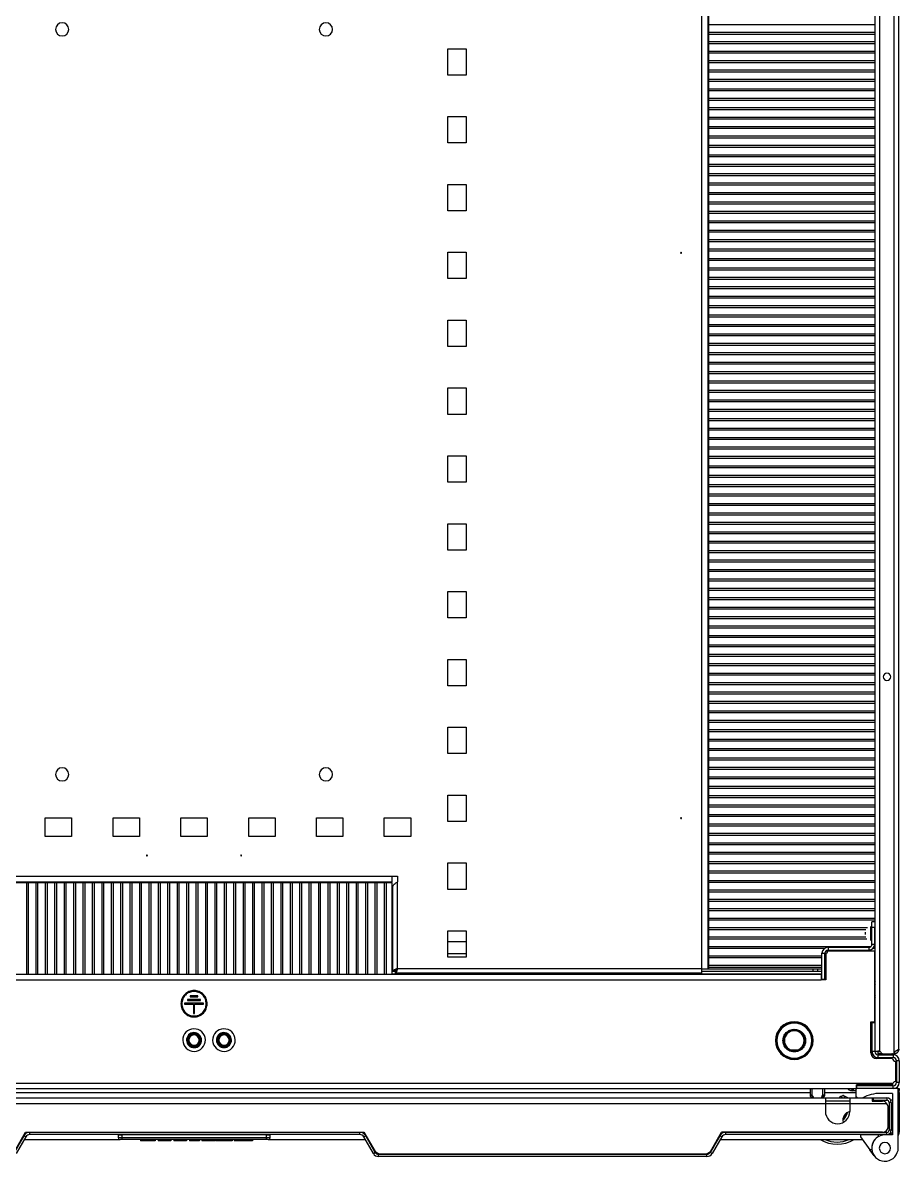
# Model space of a CAD drawing. Header units: millimetres. Extents: x 167 to 1022, y 285 to 720.
# Drawn here: x 700.1 to 746.6, y 599.1 to 659.5 of the extents above; entities that cross this region are included whole.
import ezdxf

# ---------------------------------------------------------------- set-up
doc = ezdxf.new("R2010")
doc.units = ezdxf.units.MM

msp = doc.modelspace()

# ---------------------------------------------------------------- linework, layer by layer
at = {"color": 7, "linetype": 'Continuous', "lineweight": 25}
for p, q in [((745.344, 604.904), (745.344, 713.624)), ((745.584, 604.889), (745.584, 713.639)), ((746.344, 604.812), (746.344, 713.715)), ((746.584, 605.004), (746.584, 713.524)), ((736.134, 609.279), (736.134, 709.249)), ((736.461, 709.264), (736.461, 609.264)), ((736.484, 709.264), (736.484, 609.264)), ((736.484, 659.364), (745.344, 659.364)), ((736.484, 658.964), (745.344, 658.964)), ((736.484, 658.864), (745.344, 658.864)), ((736.484, 658.464), (745.344, 658.464)), ((736.484, 658.364), (745.344, 658.364)), ((722.654, 658.089), (723.634, 658.089)), ((722.654, 656.689), (722.654, 658.089)), ((723.634, 658.089), (723.634, 656.689)), ((736.484, 657.964), (745.344, 657.964)), ((736.484, 657.864), (745.344, 657.864)), ((736.484, 657.464), (745.344, 657.464)), ((736.484, 657.364), (745.344, 657.364)), ((723.634, 656.689), (722.654, 656.689)), ((736.484, 656.964), (745.344, 656.964)), ((736.484, 656.864), (745.344, 656.864)), ((736.484, 656.464), (745.344, 656.464)), ((736.484, 656.364), (745.344, 656.364)), ((736.484, 655.964), (745.344, 655.964)), ((736.484, 655.864), (745.344, 655.864)), ((736.484, 655.464), (745.344, 655.464)), ((736.484, 655.364), (745.344, 655.364)), ((736.484, 654.964), (745.344, 654.964)), ((736.484, 654.864), (745.344, 654.864)), ((722.654, 654.489), (723.634, 654.489)), ((722.654, 653.089), (722.654, 654.489)), ((723.634, 654.489), (723.634, 653.089)), ((736.484, 654.464), (745.344, 654.464)), ((736.484, 654.364), (745.344, 654.364)), ((736.484, 653.964), (745.344, 653.964)), ((736.484, 653.864), (745.344, 653.864)), ((723.634, 653.089), (722.654, 653.089)), ((736.484, 653.464), (745.344, 653.464)), ((736.484, 653.364), (745.344, 653.364)), ((736.484, 652.964), (745.344, 652.964)), ((736.484, 652.864), (745.344, 652.864)), ((736.484, 652.464), (745.344, 652.464)), ((736.484, 652.364), (745.344, 652.364)), ((736.484, 651.964), (745.344, 651.964)), ((736.484, 651.864), (745.344, 651.864)), ((736.484, 651.464), (745.344, 651.464)), ((736.484, 651.364), (745.344, 651.364)), ((722.654, 650.889), (723.634, 650.889)), ((722.654, 649.489), (722.654, 650.889)), ((723.634, 650.889), (723.634, 649.489)), ((736.484, 650.964), (745.344, 650.964)), ((736.484, 650.864), (745.344, 650.864)), ((736.484, 650.464), (745.344, 650.464)), ((736.484, 650.364), (745.344, 650.364)), ((736.484, 649.964), (745.344, 649.964)), ((723.634, 649.489), (722.654, 649.489)), ((736.484, 649.864), (745.344, 649.864)), ((736.484, 649.464), (745.344, 649.464)), ((736.484, 649.364), (745.344, 649.364)), ((736.484, 648.964), (745.344, 648.964)), ((736.484, 648.864), (745.344, 648.864)), ((736.484, 648.464), (745.344, 648.464)), ((736.484, 648.364), (745.344, 648.364)), ((736.484, 647.964), (745.344, 647.964)), ((736.484, 647.864), (745.344, 647.864)), ((722.654, 647.289), (723.634, 647.289)), ((722.654, 645.889), (722.654, 647.289)), ((723.634, 647.289), (723.634, 645.889)), ((735.034, 647.264), (735.034, 647.289)), ((735.034, 647.264), (735.034, 647.239)), ((736.484, 647.464), (745.344, 647.464)), ((736.484, 647.364), (745.344, 647.364)), ((736.484, 646.964), (745.344, 646.964)), ((736.484, 646.864), (745.344, 646.864)), ((736.484, 646.464), (745.344, 646.464)), ((736.484, 646.364), (745.344, 646.364)), ((723.634, 645.889), (722.654, 645.889)), ((736.484, 645.964), (745.344, 645.964)), ((736.484, 645.864), (745.344, 645.864)), ((736.484, 645.464), (745.344, 645.464)), ((736.484, 645.364), (745.344, 645.364)), ((736.484, 644.964), (745.344, 644.964)), ((736.484, 644.864), (745.344, 644.864)), ((736.484, 644.464), (745.344, 644.464)), ((736.484, 644.364), (745.344, 644.364)), ((736.484, 643.964), (745.344, 643.964)), ((722.654, 643.689), (723.634, 643.689)), ((722.654, 642.289), (722.654, 643.689)), ((723.634, 643.689), (723.634, 642.289)), ((736.484, 643.864), (745.344, 643.864)), ((736.484, 643.464), (745.344, 643.464)), ((736.484, 643.364), (745.344, 643.364)), ((736.484, 642.964), (745.344, 642.964)), ((736.484, 642.864), (745.344, 642.864)), ((723.634, 642.289), (722.654, 642.289)), ((736.484, 642.464), (745.344, 642.464)), ((736.484, 642.364), (745.344, 642.364)), ((736.484, 641.964), (745.344, 641.964)), ((736.484, 641.864), (745.344, 641.864)), ((736.484, 641.464), (745.344, 641.464)), ((736.484, 641.364), (745.344, 641.364)), ((736.484, 640.964), (745.344, 640.964)), ((736.484, 640.864), (745.344, 640.864)), ((736.484, 640.464), (745.344, 640.464)), ((736.484, 640.364), (745.344, 640.364)), ((722.654, 640.089), (723.634, 640.089)), ((722.654, 638.689), (722.654, 640.089)), ((723.634, 640.089), (723.634, 638.689)), ((736.484, 639.964), (745.344, 639.964)), ((736.484, 639.864), (745.344, 639.864)), ((736.484, 639.464), (745.344, 639.464)), ((736.484, 639.364), (745.344, 639.364)), ((723.634, 638.689), (722.654, 638.689)), ((736.484, 638.964), (745.344, 638.964)), ((736.484, 638.864), (745.344, 638.864)), ((736.484, 638.464), (745.344, 638.464)), ((736.484, 638.364), (745.344, 638.364)), ((736.484, 637.964), (745.344, 637.964)), ((736.484, 637.864), (745.344, 637.864)), ((736.484, 637.464), (745.344, 637.464)), ((736.484, 637.364), (745.344, 637.364)), ((736.484, 636.964), (745.344, 636.964)), ((736.484, 636.864), (745.344, 636.864)), ((722.654, 636.489), (723.634, 636.489)), ((722.654, 635.089), (722.654, 636.489)), ((723.634, 636.489), (723.634, 635.089)), ((736.484, 636.464), (745.344, 636.464)), ((736.484, 636.364), (745.344, 636.364)), ((736.484, 635.964), (745.344, 635.964)), ((736.484, 635.864), (745.344, 635.864)), ((736.484, 635.464), (745.344, 635.464)), ((723.634, 635.089), (722.654, 635.089)), ((736.484, 635.364), (745.344, 635.364)), ((736.484, 634.964), (745.344, 634.964)), ((736.484, 634.864), (745.344, 634.864)), ((736.484, 634.464), (745.344, 634.464)), ((736.484, 634.364), (745.344, 634.364)), ((736.484, 633.964), (745.344, 633.964)), ((736.484, 633.864), (745.344, 633.864)), ((736.484, 633.464), (745.344, 633.464)), ((736.484, 633.364), (745.344, 633.364)), ((722.654, 632.889), (723.634, 632.889)), ((722.654, 631.489), (722.654, 632.889)), ((723.634, 632.889), (723.634, 631.489)), ((736.484, 632.964), (745.344, 632.964)), ((736.484, 632.864), (745.344, 632.864)), ((736.484, 632.464), (745.344, 632.464)), ((736.484, 632.364), (745.344, 632.364)), ((736.484, 631.964), (745.344, 631.964)), ((736.484, 631.864), (745.344, 631.864)), ((723.634, 631.489), (722.654, 631.489)), ((736.484, 631.464), (745.344, 631.464)), ((736.484, 631.364), (745.344, 631.364)), ((736.484, 630.964), (745.344, 630.964)), ((736.484, 630.864), (745.344, 630.864)), ((736.484, 630.464), (745.344, 630.464)), ((736.484, 630.364), (745.344, 630.364)), ((736.484, 629.964), (745.344, 629.964)), ((736.484, 629.864), (745.344, 629.864)), ((736.484, 629.464), (745.344, 629.464)), ((722.654, 629.289), (723.634, 629.289)), ((722.654, 627.889), (722.654, 629.289)), ((723.634, 629.289), (723.634, 627.889)), ((736.484, 629.364), (745.344, 629.364)), ((736.484, 628.964), (745.344, 628.964)), ((736.484, 628.864), (745.344, 628.864)), ((736.484, 628.464), (745.344, 628.464)), ((736.484, 628.364), (745.344, 628.364)), ((723.634, 627.889), (722.654, 627.889)), ((736.484, 627.964), (745.344, 627.964)), ((736.484, 627.864), (745.344, 627.864)), ((736.484, 627.464), (745.344, 627.464)), ((736.484, 627.364), (745.344, 627.364)), ((736.484, 626.964), (745.344, 626.964)), ((736.484, 626.864), (745.344, 626.864)), ((736.484, 626.464), (745.344, 626.464)), ((736.484, 626.364), (745.344, 626.364)), ((736.484, 625.964), (745.344, 625.964)), ((736.484, 625.864), (745.344, 625.864)), ((722.654, 625.689), (723.634, 625.689)), ((722.654, 624.289), (722.654, 625.689)), ((723.634, 625.689), (723.634, 624.289)), ((736.484, 625.464), (745.344, 625.464)), ((736.484, 625.364), (745.344, 625.364)), ((736.484, 624.964), (745.344, 624.964)), ((736.484, 624.864), (745.344, 624.864)), ((723.634, 624.289), (722.654, 624.289)), ((736.484, 624.464), (745.344, 624.464)), ((736.484, 624.364), (745.344, 624.364)), ((736.484, 623.964), (745.344, 623.964)), ((736.484, 623.864), (745.344, 623.864)), ((736.484, 623.464), (745.344, 623.464)), ((736.484, 623.364), (745.344, 623.364)), ((736.484, 622.964), (745.344, 622.964)), ((736.484, 622.864), (745.344, 622.864)), ((736.484, 622.464), (745.344, 622.464)), ((736.484, 622.364), (745.344, 622.364)), ((722.654, 622.089), (723.634, 622.089)), ((722.654, 620.689), (722.654, 622.089)), ((723.634, 622.089), (723.634, 620.689)), ((736.484, 621.964), (745.344, 621.964)), ((736.484, 621.864), (745.344, 621.864)), ((736.484, 621.464), (745.344, 621.464)), ((736.484, 621.364), (745.344, 621.364)), ((736.484, 620.964), (745.344, 620.964)), ((723.634, 620.689), (722.654, 620.689)), ((736.484, 620.864), (745.344, 620.864)), ((736.484, 620.464), (745.344, 620.464)), ((736.484, 620.364), (745.344, 620.364)), ((736.484, 619.964), (745.344, 619.964)), ((736.484, 619.864), (745.344, 619.864)), ((736.484, 619.464), (745.344, 619.464)), ((736.484, 619.364), (745.344, 619.364)), ((736.484, 618.964), (745.344, 618.964)), ((736.484, 618.864), (745.344, 618.864)), ((722.654, 618.489), (723.634, 618.489)), ((722.654, 617.089), (722.654, 618.489)), ((723.634, 618.489), (723.634, 617.089)), ((736.484, 618.464), (745.344, 618.464)), ((736.484, 618.364), (745.344, 618.364)), ((736.484, 617.964), (745.344, 617.964)), ((735.034, 617.264), (735.034, 617.289)), ((736.484, 617.864), (745.344, 617.864)), ((736.484, 617.464), (745.344, 617.464)), ((736.484, 617.364), (745.344, 617.364)), ((701.284, 617.279), (702.684, 617.279)), ((701.284, 616.299), (701.284, 617.279)), ((702.684, 617.279), (702.684, 616.299)), ((704.884, 617.279), (706.284, 617.279)), ((704.884, 616.299), (704.884, 617.279)), ((706.284, 617.279), (706.284, 616.299)), ((708.484, 617.279), (709.884, 617.279)), ((708.484, 616.299), (708.484, 617.279)), ((709.884, 617.279), (709.884, 616.299)), ((712.084, 617.279), (713.484, 617.279)), ((712.084, 616.299), (712.084, 617.279)), ((713.484, 617.279), (713.484, 616.299)), ((715.684, 617.279), (717.084, 617.279)), ((715.684, 616.299), (715.684, 617.279)), ((717.084, 617.279), (717.084, 616.299)), ((719.284, 617.279), (720.684, 617.279)), ((719.284, 616.299), (719.284, 617.279)), ((720.684, 617.279), (720.684, 616.299)), ((723.634, 617.089), (722.654, 617.089)), ((735.034, 617.264), (735.034, 617.239)), ((736.484, 616.964), (745.344, 616.964)), ((736.484, 616.864), (745.344, 616.864)), ((702.684, 616.299), (701.284, 616.299)), ((706.284, 616.299), (704.884, 616.299)), ((709.884, 616.299), (708.484, 616.299)), ((713.484, 616.299), (712.084, 616.299)), ((717.084, 616.299), (715.684, 616.299)), ((720.684, 616.299), (719.284, 616.299)), ((736.484, 616.464), (745.344, 616.464)), ((736.484, 616.364), (745.344, 616.364)), ((736.484, 615.964), (745.344, 615.964)), ((736.484, 615.864), (745.344, 615.864)), ((706.684, 615.289), (706.684, 615.314)), ((706.684, 615.289), (706.684, 615.264)), ((711.684, 615.289), (711.684, 615.314)), ((711.684, 615.289), (711.684, 615.264)), ((722.654, 614.889), (723.634, 614.889)), ((722.654, 613.489), (722.654, 614.889)), ((723.634, 614.889), (723.634, 613.489)), ((736.484, 615.464), (745.344, 615.464)), ((736.484, 615.364), (745.344, 615.364)), ((736.484, 614.964), (745.344, 614.964)), ((736.484, 614.864), (745.344, 614.864)), ((736.484, 614.464), (745.344, 614.464)), ((736.484, 614.364), (745.344, 614.364)), ((698.384, 614.189), (719.984, 614.189)), ((719.684, 613.862), (698.684, 613.862)), ((719.684, 613.839), (698.684, 613.839)), ((700.284, 613.839), (700.284, 608.994)), ((700.384, 613.839), (700.384, 608.994)), ((700.784, 613.839), (700.784, 608.994)), ((700.884, 613.839), (700.884, 608.994)), ((701.284, 613.839), (701.284, 608.994)), ((701.384, 613.839), (701.384, 608.994)), ((701.784, 613.839), (701.784, 608.994)), ((701.884, 613.839), (701.884, 608.994)), ((702.284, 613.839), (702.284, 608.994)), ((702.384, 613.839), (702.384, 608.994)), ((702.784, 613.839), (702.784, 608.994)), ((702.884, 613.839), (702.884, 608.994)), ((703.284, 613.839), (703.284, 608.994)), ((703.384, 613.839), (703.384, 608.994)), ((703.784, 613.839), (703.784, 608.994)), ((703.884, 613.839), (703.884, 608.994)), ((704.284, 613.839), (704.284, 608.994)), ((704.384, 613.839), (704.384, 608.994)), ((704.784, 613.839), (704.784, 608.994)), ((704.884, 613.839), (704.884, 608.994)), ((705.284, 613.839), (705.284, 608.994)), ((705.384, 613.839), (705.384, 608.994)), ((705.784, 613.839), (705.784, 608.994)), ((705.884, 613.839), (705.884, 608.994)), ((706.284, 613.839), (706.284, 608.994)), ((706.384, 613.839), (706.384, 608.994)), ((706.784, 613.839), (706.784, 608.994)), ((706.884, 613.839), (706.884, 608.994)), ((707.284, 613.839), (707.284, 608.994)), ((707.384, 613.839), (707.384, 608.994)), ((707.784, 613.839), (707.784, 608.994)), ((707.884, 613.839), (707.884, 608.994)), ((708.284, 613.839), (708.284, 608.994)), ((708.384, 613.839), (708.384, 608.994)), ((708.784, 613.839), (708.784, 608.994)), ((708.884, 613.839), (708.884, 608.994)), ((709.284, 613.839), (709.284, 608.994)), ((709.384, 613.839), (709.384, 608.994)), ((709.784, 613.839), (709.784, 608.994)), ((709.884, 613.839), (709.884, 608.994)), ((710.284, 613.839), (710.284, 608.994)), ((710.384, 613.839), (710.384, 608.994)), ((710.784, 613.839), (710.784, 608.994)), ((710.884, 613.839), (710.884, 608.994)), ((711.284, 613.839), (711.284, 608.994)), ((711.384, 613.839), (711.384, 608.994)), ((711.784, 613.839), (711.784, 608.994)), ((711.884, 613.839), (711.884, 608.994)), ((712.284, 613.839), (712.284, 608.994)), ((712.384, 613.839), (712.384, 608.994)), ((712.784, 613.839), (712.784, 608.994)), ((712.884, 613.839), (712.884, 608.994)), ((713.284, 613.839), (713.284, 608.994)), ((713.384, 613.839), (713.384, 608.994)), ((713.784, 613.839), (713.784, 608.994)), ((713.884, 613.839), (713.884, 608.994)), ((714.284, 613.839), (714.284, 608.994)), ((714.384, 613.839), (714.384, 608.994)), ((714.784, 613.839), (714.784, 608.994)), ((714.884, 613.839), (714.884, 608.994)), ((715.284, 613.839), (715.284, 608.994)), ((715.384, 613.839), (715.384, 608.994)), ((715.784, 613.839), (715.784, 608.994)), ((715.884, 613.839), (715.884, 608.994)), ((716.284, 613.839), (716.284, 608.994)), ((716.384, 613.839), (716.384, 608.994)), ((716.784, 613.839), (716.784, 608.994)), ((716.884, 613.839), (716.884, 608.994)), ((717.284, 613.839), (717.284, 608.994)), ((717.384, 613.839), (717.384, 608.994)), ((717.784, 613.839), (717.784, 608.994)), ((717.884, 613.839), (717.884, 608.994)), ((718.284, 613.839), (718.284, 608.994)), ((718.384, 613.839), (718.384, 608.994)), ((718.784, 613.839), (718.784, 608.994)), ((718.884, 613.839), (718.884, 608.994)), ((719.284, 613.839), (719.284, 608.994)), ((719.384, 613.839), (719.384, 608.994)), ((719.684, 614.189), (719.684, 613.862)), ((719.684, 613.839), (719.684, 613.862)), ((719.684, 613.839), (719.684, 608.994)), ((719.984, 614.189), (719.984, 613.889)), ((719.984, 609.279), (719.984, 613.889)), ((736.484, 613.964), (745.344, 613.964)), ((736.484, 613.864), (745.344, 613.864)), ((719.744, 609.159), (719.744, 613.649)), ((723.634, 613.489), (722.654, 613.489)), ((736.484, 613.464), (745.344, 613.464)), ((736.484, 613.364), (745.344, 613.364)), ((736.484, 612.964), (745.344, 612.964)), ((736.484, 612.864), (745.344, 612.864)), ((736.484, 612.464), (745.344, 612.464)), ((736.484, 612.364), (745.344, 612.364)), ((736.484, 611.964), (745.344, 611.964)), ((736.484, 611.864), (745.344, 611.864)), ((722.654, 611.289), (723.634, 611.289)), ((722.654, 609.889), (722.654, 611.289)), ((723.634, 611.289), (723.634, 609.889)), ((736.484, 611.464), (744.922, 611.464)), ((736.484, 611.364), (744.849, 611.364)), ((745.084, 611.526), (745.084, 610.782)), ((745.314, 611.764), (745.164, 611.764)), ((745.164, 611.464), (745.164, 611.764)), ((745.314, 611.464), (745.164, 611.464)), ((745.164, 610.584), (745.164, 611.464)), ((745.314, 611.764), (745.314, 611.464)), ((745.314, 611.464), (745.344, 611.464)), ((745.314, 610.584), (745.314, 611.464)), ((745.314, 611.364), (745.344, 611.364)), ((719.684, 610.714), (719.744, 610.714)), ((722.654, 610.714), (723.634, 610.714)), ((736.484, 610.964), (744.841, 610.964)), ((736.484, 610.864), (744.902, 610.864)), ((744.814, 611.219), (744.814, 611.089)), ((745.314, 610.964), (745.344, 610.964)), ((745.314, 610.864), (745.344, 610.864)), ((719.744, 610.064), (719.684, 610.064)), ((723.634, 610.064), (722.654, 610.064)), ((736.484, 610.464), (745.114, 610.464)), ((736.484, 610.364), (742.662, 610.364)), ((742.514, 610.094), (742.664, 610.094)), ((742.514, 608.724), (742.514, 610.094)), ((742.664, 608.724), (742.664, 610.094)), ((742.714, 610.072), (742.714, 608.694)), ((745.314, 610.214), (742.814, 610.214)), ((742.834, 610.414), (742.834, 610.264)), ((742.834, 610.414), (744.994, 610.414)), ((742.834, 610.264), (744.994, 610.264)), ((744.994, 610.414), (744.994, 610.264)), ((745.164, 610.584), (745.314, 610.584)), ((745.226, 610.364), (745.344, 610.364)), ((745.29, 610.464), (745.344, 610.464)), ((745.314, 606.464), (745.314, 610.214)), ((723.634, 609.889), (722.654, 609.889)), ((736.484, 609.964), (742.514, 609.964)), ((736.484, 609.864), (742.514, 609.864)), ((736.484, 609.464), (742.514, 609.464)), ((742.664, 609.964), (742.714, 609.964)), ((742.664, 609.864), (742.714, 609.864)), ((742.664, 609.464), (742.714, 609.464)), ((745.314, 609.964), (745.344, 609.964)), ((745.314, 609.864), (745.344, 609.864)), ((745.314, 609.464), (745.344, 609.464)), ((675.904, 608.994), (742.464, 608.994)), ((719.744, 609.364), (719.684, 609.364)), ((719.684, 609.154), (719.877, 609.154)), ((719.684, 609.004), (734.464, 609.004)), ((719.864, 609.159), (719.744, 609.159)), ((719.864, 609.159), (719.864, 609.039)), ((736.134, 609.039), (719.864, 609.039)), ((736.134, 609.279), (719.984, 609.279)), ((734.464, 609.004), (734.474, 608.994)), ((735.14, 609.004), (734.464, 609.004)), ((734.764, 609.004), (734.764, 609.039)), ((735.139, 608.994), (735.14, 609.004)), ((735.14, 609.004), (735.664, 609.004)), ((735.364, 609.004), (735.364, 609.039)), ((735.653, 608.994), (735.664, 609.004)), ((735.664, 609.004), (742.514, 609.004)), ((736.134, 609.039), (736.134, 609.279)), ((736.134, 609.264), (736.461, 609.264)), ((736.134, 609.154), (742.514, 609.154)), ((736.461, 609.264), (736.484, 609.264)), ((736.484, 609.364), (742.514, 609.364)), ((736.484, 609.264), (742.514, 609.264)), ((742.029, 609.264), (742.029, 609.154)), ((742.269, 609.264), (742.269, 609.154)), ((742.464, 608.994), (742.464, 608.694)), ((742.464, 608.834), (742.514, 608.834)), ((742.509, 609.154), (742.509, 609.264)), ((742.664, 609.364), (742.714, 609.364)), ((742.664, 609.264), (742.714, 609.264)), ((742.694, 609.014), (742.664, 609.014)), ((742.694, 608.694), (742.694, 609.264)), ((745.314, 609.364), (745.344, 609.364)), ((745.314, 609.264), (745.344, 609.264)), ((675.904, 608.694), (742.464, 608.694)), ((742.714, 608.694), (742.464, 608.694)), ((742.514, 608.724), (742.664, 608.724)), ((742.514, 608.694), (742.514, 608.724)), ((742.664, 608.694), (742.664, 608.724)), ((745.344, 608.595), (745.314, 608.565)), ((745.344, 608.453), (745.314, 608.423)), ((709.534, 607.644), (708.834, 607.644)), ((708.834, 607.644), (708.834, 607.594)), ((709.384, 607.844), (708.984, 607.844)), ((708.984, 607.844), (708.984, 607.794)), ((708.984, 607.794), (709.384, 607.794)), ((709.384, 607.794), (709.384, 607.844)), ((709.534, 607.594), (709.534, 607.644)), ((745.314, 607.904), (745.344, 607.874)), ((745.314, 607.763), (745.344, 607.733)), ((709.684, 607.444), (708.684, 607.444)), ((708.684, 607.444), (708.684, 607.394)), ((708.684, 607.394), (709.159, 607.394)), ((708.834, 607.594), (709.534, 607.594)), ((709.159, 607.394), (709.159, 606.894)), ((709.209, 606.894), (709.209, 607.394)), ((709.209, 607.394), (709.684, 607.394)), ((709.684, 607.394), (709.684, 607.444)), ((709.159, 606.894), (709.209, 606.894)), ((745.114, 606.464), (745.314, 606.464)), ((745.114, 604.814), (745.114, 606.464)), ((745.164, 606.414), (745.164, 606.464)), ((709.177, 605.839), (709.176, 605.889)), ((709.178, 605.764), (709.177, 605.814)), ((710.764, 605.839), (710.763, 605.889)), ((710.766, 605.764), (710.765, 605.814)), ((741.044, 605.989), (740.936, 605.967)), ((745.164, 606.414), (745.164, 604.884)), ((745.314, 606.414), (745.164, 606.414)), ((745.314, 606.414), (745.314, 604.884)), ((745.344, 606.105), (745.314, 606.114)), ((745.344, 606.054), (745.314, 606.054)), ((709.189, 605.214), (709.19, 605.164)), ((710.777, 605.214), (710.778, 605.164)), ((740.119, 605.464), (740.069, 605.464)), ((740.469, 605.464), (740.519, 605.464)), ((741.619, 605.464), (741.569, 605.464)), ((741.969, 605.464), (742.019, 605.464)), ((745.344, 605.554), (745.314, 605.554)), ((709.191, 605.139), (709.192, 605.089)), ((710.778, 605.139), (710.779, 605.089)), ((740.868, 604.974), (741.22, 604.974)), ((741.044, 604.939), (741.152, 604.96)), ((745.114, 604.974), (745.164, 604.974)), ((745.114, 604.804), (745.164, 604.804)), ((745.16, 604.654), (745.164, 604.654)), ((745.164, 604.884), (745.164, 604.804)), ((745.314, 604.884), (745.164, 604.884)), ((745.164, 604.654), (745.164, 604.804)), ((745.314, 605.114), (745.344, 605.122)), ((745.344, 604.904), (745.485, 604.904)), ((745.484, 604.884), (745.484, 604.764)), ((745.484, 604.884), (745.595, 604.884)), ((745.684, 604.764), (745.484, 604.764)), ((745.484, 604.714), (745.484, 604.564)), ((745.484, 604.714), (746.294, 604.714)), ((745.489, 604.734), (746.289, 604.734)), ((745.559, 604.714), (745.559, 604.734)), ((745.684, 604.791), (745.684, 604.764)), ((745.693, 604.764), (745.684, 604.764)), ((745.693, 604.764), (746.337, 604.764)), ((746.219, 604.714), (746.219, 604.734)), ((746.294, 604.714), (746.294, 604.564)), ((746.344, 604.764), (746.344, 604.812)), ((746.568, 604.919), (746.501, 604.944)), ((746.57, 604.951), (746.53, 604.951)), ((746.584, 605.004), (746.568, 604.919)), ((746.584, 605.004), (746.57, 604.951)), ((746.264, 604.514), (745.414, 604.514)), ((745.484, 604.564), (746.294, 604.564)), ((745.559, 604.514), (745.559, 604.564)), ((746.219, 604.514), (746.219, 604.564)), ((746.414, 604.364), (746.414, 603.29)), ((746.614, 604.394), (746.464, 604.394)), ((746.464, 604.394), (746.464, 603.234)), ((746.614, 604.394), (746.614, 603.234)), ((672.084, 603.214), (746.283, 603.214)), ((674.019, 602.914), (744.349, 602.914)), ((741.881, 602.914), (741.881, 602.562)), ((741.981, 602.914), (741.981, 602.562)), ((742.557, 602.562), (742.557, 602.914)), ((742.657, 602.562), (742.657, 602.914)), ((744.114, 602.805), (744.114, 602.896)), ((744.114, 602.805), (744.193, 602.814)), ((744.193, 602.814), (744.193, 602.914)), ((744.193, 602.814), (744.304, 602.814)), ((744.304, 602.914), (744.304, 602.514)), ((746.264, 603.114), (744.349, 603.114)), ((744.349, 602.914), (744.349, 603.114)), ((744.349, 603.064), (744.366, 603.064)), ((744.349, 602.914), (744.366, 602.914)), ((744.427, 603.064), (744.364, 603.114)), ((744.366, 602.914), (744.366, 603.064)), ((746.294, 603.064), (744.366, 603.064)), ((746.294, 602.914), (744.366, 602.914)), ((744.639, 603.114), (744.639, 603.064)), ((745.084, 603.114), (745.084, 603.064)), ((745.529, 603.064), (745.529, 603.114)), ((745.699, 603.064), (745.699, 603.114)), ((746.009, 603.064), (746.009, 603.114)), ((746.294, 602.914), (746.294, 603.064)), ((746.554, 602.914), (746.294, 602.914)), ((746.614, 603.234), (746.464, 603.234)), ((746.554, 599.64), (746.554, 602.914)), ((746.554, 602.914), (746.614, 602.914)), ((746.554, 602.814), (746.614, 602.814)), ((746.614, 602.914), (746.614, 602.814)), ((746.614, 602.714), (746.614, 602.814)), ((742.694, 602.404), (675.754, 602.404)), ((677.754, 602.714), (741.881, 602.714)), ((741.981, 602.562), (741.881, 602.562)), ((741.91, 602.492), (741.981, 602.562)), ((741.91, 602.492), (741.948, 602.453)), ((742.019, 602.524), (741.948, 602.453)), ((741.981, 602.562), (742.019, 602.524)), ((742.518, 602.524), (742.557, 602.562)), ((742.589, 602.453), (742.518, 602.524)), ((742.557, 602.562), (742.627, 602.492)), ((742.657, 602.562), (742.557, 602.562)), ((742.589, 602.453), (742.627, 602.492)), ((742.657, 602.714), (744.304, 602.714)), ((742.694, 602.404), (742.694, 602.104)), ((743.994, 602.404), (742.694, 602.404)), ((743.994, 602.254), (742.694, 602.254)), ((743.611, 602.538), (743.505, 602.497)), ((743.878, 602.424), (743.68, 602.539)), ((743.734, 602.424), (745.234, 602.424)), ((743.734, 602.424), (743.734, 602.404)), ((743.994, 602.404), (743.994, 602.104)), ((745.184, 602.404), (743.994, 602.404)), ((744.304, 602.514), (744.304, 602.424)), ((744.304, 602.514), (744.394, 602.424)), ((745.184, 602.404), (745.184, 602.254)), ((745.184, 602.304), (745.234, 602.304)), ((745.519, 602.264), (745.184, 602.264)), ((745.184, 602.254), (745.724, 602.254)), ((745.234, 602.424), (745.234, 602.304)), ((745.234, 602.424), (745.954, 602.424)), ((745.234, 602.304), (745.954, 602.304)), ((745.434, 602.264), (745.434, 602.304)), ((745.514, 602.254), (745.519, 602.264)), ((746.254, 602.664), (745.604, 602.664)), ((745.954, 602.424), (745.954, 602.304)), ((746.155, 602.314), (746.254, 602.314)), ((746.254, 602.664), (746.254, 600.464)), ((746.554, 602.714), (746.614, 602.714)), ((746.614, 602.714), (746.614, 600.614)), ((742.694, 602.104), (675.754, 602.104)), ((742.694, 602.104), (742.694, 601.704)), ((743.994, 602.104), (742.694, 602.104)), ((743.96, 601.684), (743.988, 601.668)), ((745.959, 602.104), (743.994, 602.104)), ((743.994, 602.104), (743.994, 601.704)), ((746.024, 600.904), (746.024, 601.918)), ((746.194, 602.184), (746.074, 602.184)), ((746.074, 602.184), (746.074, 600.714)), ((746.194, 602.184), (746.194, 600.714)), ((746.254, 601.664), (746.204, 601.664)), ((746.204, 601.514), (746.204, 601.664)), ((746.074, 601.514), (746.024, 601.514)), ((746.204, 601.514), (746.194, 601.514)), ((746.254, 601.038), (746.205, 601.08)), ((700.151, 600.414), (699.642, 599.534)), ((699.649, 599.574), (700.244, 600.604)), ((700.254, 600.354), (700.151, 600.414)), ((700.244, 600.604), (718.204, 600.604)), ((700.462, 600.474), (700.462, 600.594)), ((717.985, 600.594), (700.462, 600.594)), ((717.985, 600.474), (700.462, 600.474)), ((705.168, 600.314), (705.168, 600.464)), ((705.168, 600.464), (705.368, 600.464)), ((705.368, 600.314), (705.368, 600.464)), ((713.022, 600.464), (705.368, 600.464)), ((706.1, 600.594), (706.1, 600.604)), ((706.1, 600.464), (706.1, 600.474)), ((706.47, 600.594), (706.47, 600.604)), ((706.47, 600.464), (706.47, 600.474)), ((711.92, 600.594), (711.92, 600.604)), ((711.92, 600.464), (711.92, 600.474)), ((712.29, 600.594), (712.29, 600.604)), ((712.29, 600.464), (712.29, 600.474)), ((713.022, 600.314), (713.022, 600.464)), ((713.022, 600.464), (713.222, 600.464)), ((713.222, 600.314), (713.222, 600.464)), ((717.985, 600.474), (717.985, 600.594)), ((718.193, 600.354), (718.297, 600.414)), ((718.204, 600.604), (718.798, 599.574)), ((718.805, 599.534), (718.297, 600.414)), ((737.09, 600.414), (736.582, 599.534)), ((736.588, 599.574), (737.183, 600.604)), ((737.194, 600.354), (737.09, 600.414)), ((745.724, 600.604), (737.183, 600.604)), ((737.402, 600.474), (737.402, 600.594)), ((745.954, 600.594), (737.402, 600.594)), ((745.954, 600.474), (737.402, 600.474)), ((741.794, 600.594), (741.794, 600.604)), ((742.594, 600.594), (742.594, 600.604)), ((745.493, 600.464), (744.554, 600.464)), ((744.554, 600.464), (744.554, 600.364)), ((745.004, 600.604), (745.004, 600.594)), ((745.004, 600.474), (745.004, 600.464)), ((745.493, 600.464), (745.493, 600.364)), ((746.254, 600.464), (745.854, 600.464)), ((745.954, 600.474), (745.954, 600.594)), ((746.013, 600.845), (746.074, 600.81)), ((746.194, 600.714), (746.074, 600.714)), ((746.194, 600.741), (746.254, 600.706)), ((746.554, 600.521), (746.614, 600.614)), ((746.554, 600.614), (746.614, 600.614)), ((700.254, 600.354), (699.746, 599.474)), ((700.174, 600.214), (705.268, 600.214)), ((705.368, 600.314), (705.168, 600.314)), ((705.368, 600.214), (705.268, 600.214)), ((713.022, 600.314), (705.368, 600.314)), ((705.368, 600.214), (705.368, 600.314)), ((713.022, 600.214), (705.368, 600.214)), ((706.341, 600.214), (706.341, 600.144)), ((706.404, 600.144), (706.341, 600.144)), ((706.404, 600.214), (706.404, 600.144)), ((706.424, 600.144), (706.404, 600.144)), ((706.424, 600.214), (706.424, 600.144)), ((706.508, 600.144), (706.424, 600.144)), ((706.508, 600.214), (706.508, 600.144)), ((706.591, 600.144), (706.508, 600.144)), ((706.591, 600.214), (706.591, 600.144)), ((706.674, 600.144), (706.591, 600.144)), ((706.674, 600.214), (706.674, 600.144)), ((706.779, 600.144), (706.674, 600.144)), ((706.779, 600.214), (706.779, 600.144)), ((706.883, 600.144), (706.779, 600.144)), ((706.883, 600.214), (706.883, 600.144)), ((706.966, 600.144), (706.883, 600.144)), ((706.966, 600.214), (706.966, 600.144)), ((707.029, 600.144), (706.966, 600.144)), ((707.029, 600.214), (707.029, 600.144)), ((707.049, 600.144), (707.029, 600.144)), ((707.049, 600.214), (707.049, 600.144)), ((707.07, 600.144), (707.049, 600.144)), ((707.07, 600.214), (707.07, 600.144)), ((707.112, 600.144), (707.07, 600.144)), ((707.112, 600.214), (707.112, 600.144)), ((707.279, 600.214), (707.279, 600.144)), ((707.404, 600.144), (707.279, 600.144)), ((707.404, 600.214), (707.404, 600.144)), ((707.633, 600.144), (707.404, 600.144)), ((707.633, 600.214), (707.633, 600.144)), ((707.82, 600.144), (707.633, 600.144)), ((707.82, 600.214), (707.82, 600.144)), ((707.945, 600.144), (707.82, 600.144)), ((707.945, 600.214), (707.945, 600.144)), ((708.112, 600.214), (708.112, 600.144)), ((708.154, 600.144), (708.112, 600.144)), ((708.154, 600.214), (708.154, 600.144)), ((708.237, 600.144), (708.154, 600.144)), ((708.237, 600.214), (708.237, 600.144)), ((708.362, 600.144), (708.237, 600.144)), ((708.362, 600.214), (708.362, 600.144)), ((708.487, 600.144), (708.362, 600.144)), ((708.487, 600.214), (708.487, 600.144)), ((708.612, 600.144), (708.487, 600.144)), ((708.612, 600.214), (708.612, 600.144)), ((708.674, 600.144), (708.612, 600.144)), ((708.674, 600.214), (708.674, 600.144)), ((708.737, 600.144), (708.674, 600.144)), ((708.737, 600.214), (708.737, 600.144)), ((708.779, 600.144), (708.737, 600.144)), ((708.779, 600.214), (708.779, 600.144)), ((708.945, 600.214), (708.945, 600.144)), ((709.112, 600.144), (708.945, 600.144)), ((709.112, 600.214), (709.112, 600.144)), ((709.216, 600.144), (709.112, 600.144)), ((709.216, 600.214), (709.216, 600.144)), ((709.445, 600.144), (709.216, 600.144)), ((709.445, 600.214), (709.445, 600.144)), ((709.465, 600.144), (709.445, 600.144)), ((709.465, 600.214), (709.465, 600.144)), ((709.479, 600.144), (709.465, 600.144)), ((709.479, 600.214), (709.479, 600.144)), ((709.589, 600.214), (709.589, 600.144)), ((709.612, 600.144), (709.589, 600.144)), ((709.612, 600.214), (709.612, 600.144)), ((709.633, 600.144), (709.612, 600.144)), ((709.633, 600.214), (709.633, 600.144)), ((709.674, 600.144), (709.633, 600.144)), ((709.674, 600.214), (709.674, 600.144)), ((709.716, 600.144), (709.674, 600.144)), ((709.716, 600.214), (709.716, 600.144)), ((709.779, 600.144), (709.716, 600.144)), ((709.779, 600.214), (709.779, 600.144)), ((709.841, 600.144), (709.779, 600.144)), ((709.841, 600.214), (709.841, 600.144)), ((709.966, 600.144), (709.841, 600.144)), ((709.966, 600.214), (709.966, 600.144)), ((710.091, 600.144), (709.966, 600.144)), ((710.091, 600.214), (710.091, 600.144)), ((710.195, 600.144), (710.091, 600.144)), ((710.195, 600.214), (710.195, 600.144)), ((710.258, 600.144), (710.195, 600.144)), ((710.258, 600.214), (710.258, 600.144)), ((710.279, 600.144), (710.258, 600.144)), ((710.279, 600.214), (710.279, 600.144)), ((710.318, 600.214), (710.318, 600.144)), ((710.332, 600.144), (710.318, 600.144)), ((710.332, 600.214), (710.332, 600.144)), ((710.359, 600.144), (710.332, 600.144)), ((710.359, 600.214), (710.359, 600.144)), ((710.387, 600.144), (710.359, 600.144)), ((710.387, 600.214), (710.387, 600.144)), ((710.428, 600.144), (710.387, 600.144)), ((710.428, 600.214), (710.428, 600.144)), ((710.445, 600.144), (710.428, 600.144)), ((710.445, 600.214), (710.445, 600.144)), ((710.549, 600.144), (710.445, 600.144)), ((710.549, 600.214), (710.549, 600.144)), ((710.591, 600.144), (710.549, 600.144)), ((710.591, 600.214), (710.591, 600.144)), ((710.654, 600.144), (710.591, 600.144)), ((710.654, 600.214), (710.654, 600.144)), ((710.737, 600.144), (710.654, 600.144)), ((710.737, 600.214), (710.737, 600.144)), ((710.799, 600.144), (710.737, 600.144)), ((710.799, 600.214), (710.799, 600.144)), ((710.862, 600.144), (710.799, 600.144)), ((710.862, 600.214), (710.862, 600.144)), ((710.924, 600.144), (710.862, 600.144)), ((710.924, 600.214), (710.924, 600.144)), ((710.987, 600.144), (710.924, 600.144)), ((710.987, 600.214), (710.987, 600.144)), ((711.07, 600.144), (710.987, 600.144)), ((711.07, 600.214), (711.07, 600.144)), ((711.133, 600.144), (711.07, 600.144)), ((711.133, 600.214), (711.133, 600.144)), ((711.174, 600.144), (711.133, 600.144)), ((711.174, 600.214), (711.174, 600.144)), ((711.216, 600.144), (711.174, 600.144)), ((711.216, 600.214), (711.216, 600.144)), ((711.308, 600.214), (711.308, 600.144)), ((711.377, 600.144), (711.308, 600.144)), ((711.377, 600.214), (711.377, 600.144)), ((711.383, 600.144), (711.377, 600.144)), ((711.383, 600.214), (711.383, 600.144)), ((711.404, 600.144), (711.383, 600.144)), ((711.404, 600.214), (711.404, 600.144)), ((711.445, 600.144), (711.404, 600.144)), ((711.445, 600.214), (711.445, 600.144)), ((711.487, 600.144), (711.445, 600.144)), ((711.487, 600.214), (711.487, 600.144)), ((711.549, 600.144), (711.487, 600.144)), ((711.549, 600.214), (711.549, 600.144)), ((711.612, 600.144), (711.549, 600.144)), ((711.612, 600.214), (711.612, 600.144)), ((711.737, 600.144), (711.612, 600.144)), ((711.737, 600.214), (711.737, 600.144)), ((711.862, 600.144), (711.737, 600.144)), ((711.862, 600.214), (711.862, 600.144)), ((711.966, 600.144), (711.862, 600.144)), ((711.966, 600.214), (711.966, 600.144)), ((712.029, 600.144), (711.966, 600.144)), ((712.029, 600.214), (712.029, 600.144)), ((712.049, 600.144), (712.029, 600.144)), ((712.049, 600.214), (712.049, 600.144)), ((712.078, 600.144), (712.049, 600.144)), ((712.078, 600.214), (712.078, 600.144)), ((712.174, 600.144), (712.078, 600.144)), ((712.174, 600.214), (712.174, 600.144)), ((712.229, 600.144), (712.174, 600.144)), ((712.229, 600.214), (712.229, 600.144)), ((712.27, 600.144), (712.229, 600.144)), ((712.27, 600.214), (712.27, 600.144)), ((712.284, 600.144), (712.27, 600.144)), ((712.284, 600.214), (712.284, 600.144)), ((713.022, 600.214), (713.022, 600.314)), ((713.222, 600.314), (713.022, 600.314)), ((713.122, 600.214), (713.022, 600.214)), ((713.122, 600.214), (718.274, 600.214)), ((718.701, 599.474), (718.193, 600.354)), ((718.412, 600.214), (718.429, 600.214)), ((737.194, 600.354), (736.686, 599.474)), ((736.958, 600.214), (736.975, 600.214)), ((737.113, 600.214), (744.663, 600.214)), ((744.554, 600.364), (745.061, 599.665)), ((718.701, 599.474), (718.805, 599.534)), ((718.798, 599.574), (719.023, 599.444)), ((718.978, 599.314), (718.978, 599.434)), ((736.409, 599.434), (718.978, 599.434)), ((736.409, 599.314), (718.978, 599.314)), ((719.023, 599.444), (736.363, 599.444)), ((736.363, 599.444), (736.588, 599.574)), ((736.409, 599.314), (736.409, 599.434)), ((736.686, 599.474), (736.582, 599.534)), ((745.161, 599.665), (745.061, 599.665)), ((745.287, 599.353), (745.061, 599.665)), ((746.512, 599.524), (746.554, 599.64))]:
    msp.add_line(p, q, dxfattribs=at)
at = {"color": 7, "linetype": 'Continuous', "lineweight": 25, "flags": 128}
for points in [[(745.489, 604.734), (745.535, 604.757), (745.551, 604.764)], [(746.289, 604.734), (746.242, 604.757), (746.227, 604.764)]]:
    msp.add_lwpolyline(points, dxfattribs=at)
at = {"color": 7, "linetype": 'Continuous', "lineweight": 25}
for centre, radius, start, end in [((702.184, 659.114), 0.35, 0, 180), ((702.184, 659.114), 0.35, 180, 0), ((716.184, 659.114), 0.35, 0, 180), ((716.184, 659.114), 0.35, 180, 0), ((735.034, 647.264), 0.025, 90, 270), ((735.034, 647.264), 0.025, 270, 90), ((745.964, 624.764), 0.2, 0, 180), ((745.964, 624.764), 0.2, 180, 0), ((702.184, 619.589), 0.35, 0, 180), ((716.184, 619.589), 0.35, 0, 180), ((702.184, 619.589), 0.35, 180, 0), ((716.184, 619.589), 0.35, 180, 0), ((735.034, 617.264), 0.025, 90, 270), ((735.034, 617.264), 0.025, 270, 90), ((706.684, 615.289), 0.025, 90, 270), ((706.684, 615.289), 0.025, 270, 90), ((711.684, 615.289), 0.025, 90, 270), ((711.684, 615.289), 0.025, 270, 90), ((742.834, 610.094), 0.32, 90, 180), ((742.834, 610.094), 0.17, 90, 180), ((742.664, 610.214), 0.15, 289.47122, 0), ((744.994, 610.584), 0.17, 270, 0), ((744.994, 610.584), 0.32, 270, 0), ((741.044, 605.464), 1, 0, 180), ((741.044, 605.464), 0.975, 360, 180), ((709.184, 605.489), 0.6, 91.17482, 271.17482), ((709.184, 605.489), 0.4, 91.17482, 271.17482), ((709.184, 605.489), 0.35, 91.17482, 271.17482), ((709.184, 605.489), 0.325, 91.17482, 271.17482), ((709.184, 605.489), 0.6, 271.17482, 91.17482), ((709.184, 605.489), 0.4, 271.17482, 91.17482), ((709.184, 605.489), 0.35, 271.17482, 91.17482), ((709.184, 605.489), 0.325, 271.17482, 91.17482), ((710.771, 605.489), 0.6, 91.17482, 271.17482), ((710.771, 605.489), 0.4, 91.17482, 271.17482), ((710.771, 605.489), 0.35, 91.17482, 271.17482), ((710.771, 605.489), 0.325, 91.17482, 271.17482), ((710.771, 605.489), 0.6, 271.17482, 91.17482), ((710.771, 605.489), 0.4, 271.17482, 91.17482), ((710.771, 605.489), 0.35, 271.17482, 91.17482), ((710.771, 605.489), 0.325, 271.17482, 91.17482), ((741.044, 605.464), 0.925, 360, 180), ((741.044, 605.464), 0.575, 360, 180), ((741.044, 605.464), 0.525, 360, 180), ((709.184, 605.489), 0.275, 91.17482, 271.17482), ((709.184, 605.489), 0.275, 271.17482, 91.17482), ((710.771, 605.489), 0.275, 91.17482, 271.17482), ((710.771, 605.489), 0.275, 271.17482, 91.17482), ((741.044, 605.464), 1, 180, 0), ((741.044, 605.464), 0.975, 180, 360), ((741.044, 605.464), 0.925, 180, 360), ((741.044, 605.464), 0.575, 180, 360), ((741.044, 605.464), 0.525, 180, 360), ((745.414, 604.814), 0.3, 180, 270), ((745.484, 604.884), 0.32, 180, 270), ((745.484, 604.884), 0.17, 180, 270), ((745.51, 604.714), 0.19, 15.25752, 67.17789), ((746.294, 604.394), 0.32, 0, 90), ((746.527, 604.764), 0.19, 165.19896, 180), ((746.414, 604.514), 0.15, 180, 270), ((746.294, 604.394), 0.17, 0, 90), ((746.414, 603.14), 0.15, 90, 150.43285), ((746.294, 603.234), 0.17, 270, 0), ((746.294, 603.234), 0.32, 270, 0), ((741.981, 602.562), 0.1, 180, 225), ((741.878, 602.382), 0.1, 12.36939, 45), ((741.878, 602.382), 0.2, 6.14856, 45), ((742.66, 602.382), 0.2, 135, 173.85144), ((742.66, 602.382), 0.1, 135, 167.63061), ((742.557, 602.562), 0.1, 315, 0), ((743.734, 602.184), 0.24, 90, 113.55646), ((745.604, 600.76), 1.904, 90, 119.08244), ((745.954, 602.184), 0.24, 0, 90), ((745.954, 602.184), 0.12, 0, 90), ((743.344, 601.704), 0.65, 180, 0), ((744.074, 601.254), 0.45, 100.24547, 196.45198), ((743.314, 601.714), 0.55, 304.31222, 353.31783), ((743.314, 601.714), 0.5, 309.17758, 348.45247), ((745.724, 601.918), 0.3, 0, 38.30644), ((700.462, 600.234), 0.36, 90, 150), ((700.462, 600.234), 0.24, 90, 150), ((717.985, 600.234), 0.36, 30, 90), ((717.985, 600.234), 0.24, 30, 90), ((737.402, 600.234), 0.36, 90, 150), ((737.402, 600.234), 0.24, 90, 150), ((745.854, 599.764), 0.7, 90, 340), ((745.724, 600.904), 0.3, 270, 0), ((745.954, 600.714), 0.24, 270, 0), ((745.954, 600.714), 0.12, 270, 0), ((705.268, 600.314), 0.1, 180, 270), ((713.122, 600.314), 0.1, 270, 0), ((743.314, 601.714), 1.75, 238.99728, 301.00272), ((743.314, 601.714), 1.634, 246.64966, 293.35034), ((745.854, 599.764), 0.7, 121.00272, 188.12963), ((745.854, 599.764), 0.3, 0, 180), ((718.978, 599.634), 0.32, 210, 270), ((718.978, 599.634), 0.2, 210, 270), ((736.409, 599.634), 0.2, 270, 330), ((736.409, 599.634), 0.32, 270, 330), ((745.854, 599.764), 0.3, 180, 0)]:
    msp.add_arc(centre, radius, start, end, dxfattribs=at)
for points, knots in [([(719.744, 613.649), (719.747, 613.669), (719.755, 613.709), (719.81, 613.769), (719.889, 613.829), (719.952, 613.869), (719.984, 613.889)], [0, 0, 0, 0, 0.25, 0.5, 0.75, 1, 1, 1, 1]), ([(719.984, 609.279), (719.952, 609.269), (719.889, 609.249), (719.81, 609.219), (719.755, 609.189), (719.747, 609.169), (719.744, 609.159)], [0, 0, 0, 0, 0.250004, 0.5, 0.749996, 1, 1, 1, 1]), ([(719.984, 609.279), (719.974, 609.263), (719.954, 609.232), (719.924, 609.192), (719.894, 609.164), (719.874, 609.161), (719.864, 609.159)], [0, 0, 0, 0, 0.250003, 0.5, 0.749997, 1, 1, 1, 1]), ([(719.984, 609.279), (719.974, 609.247), (719.954, 609.185), (719.924, 609.105), (719.894, 609.05), (719.874, 609.042), (719.864, 609.039)], [0, 0, 0, 0, 0.250004, 0.5, 0.749996, 1, 1, 1, 1]), ([(719.984, 609.279), (719.968, 609.269), (719.937, 609.249), (719.897, 609.219), (719.869, 609.189), (719.866, 609.169), (719.864, 609.159)], [0, 0, 0, 0, 0.250003, 0.5, 0.749997, 1, 1, 1, 1]), ([(709.884, 607.419), (709.873, 607.511), (709.852, 607.694), (709.69, 607.927), (709.459, 608.082), (709.184, 608.137), (708.909, 608.082), (708.677, 607.927), (708.515, 607.694), (708.494, 607.511), (708.484, 607.419)], [0, 0, 0, 0, 0.125, 0.25, 0.375, 0.5, 0.625, 0.75, 0.875, 1, 1, 1, 1]), ([(709.834, 607.419), (709.824, 607.504), (709.804, 607.674), (709.654, 607.89), (709.439, 608.035), (709.184, 608.086), (708.928, 608.035), (708.713, 607.89), (708.563, 607.674), (708.543, 607.504), (708.534, 607.419)], [0, 0, 0, 0, 0.125, 0.25, 0.375, 0.5, 0.625, 0.75, 0.875, 1, 1, 1, 1]), ([(708.484, 607.419), (708.494, 607.327), (708.515, 607.144), (708.677, 606.911), (708.909, 606.755), (709.184, 606.701), (709.459, 606.755), (709.69, 606.911), (709.852, 607.144), (709.873, 607.327), (709.884, 607.419)], [0, 0, 0, 0, 0.125, 0.25, 0.375, 0.5, 0.625, 0.75, 0.875, 1, 1, 1, 1]), ([(708.534, 607.419), (708.543, 607.334), (708.563, 607.164), (708.713, 606.947), (708.928, 606.803), (709.184, 606.752), (709.439, 606.803), (709.654, 606.947), (709.804, 607.164), (709.824, 607.334), (709.834, 607.419)], [0, 0, 0, 0, 0.125, 0.25, 0.375, 0.5, 0.625, 0.75, 0.875, 1, 1, 1, 1]), ([(740.519, 605.464), (740.519, 605.464), (740.506, 605.402), (740.531, 605.34), (740.556, 605.278)], [0, 0, 0, 0, 0.000103, 1, 1, 1, 1]), ([(741.569, 605.464), (741.569, 605.464), (741.581, 605.526), (741.556, 605.588), (741.532, 605.65)], [0, 0, 0, 0, 0.000103, 1, 1, 1, 1]), ([(745.584, 604.889), (745.567, 604.893), (745.534, 604.902), (745.501, 604.903), (745.485, 604.904)], [0, 0, 0, 0, 0.500013, 1, 1, 1, 1]), ([(746.57, 604.951), (746.564, 604.953), (746.553, 604.955), (746.527, 604.952), (746.496, 604.944), (746.462, 604.93), (746.426, 604.91), (746.392, 604.884), (746.362, 604.852), (746.35, 604.826), (746.344, 604.812)], [0, 0, 0, 0, 0.125016, 0.250035, 0.375053, 0.500081, 0.625103, 0.750124, 0.875107, 1, 1, 1, 1]), ([(746.568, 604.919), (746.565, 604.912), (746.56, 604.898), (746.544, 604.871), (746.523, 604.843), (746.496, 604.817), (746.463, 604.794), (746.425, 604.777), (746.385, 604.766), (746.357, 604.765), (746.344, 604.764)], [0, 0, 0, 0, 0.1249359, 0.2499337, 0.3749491, 0.4999617, 0.6249769, 0.7499853, 0.8749931, 1, 1, 1, 1]), ([(746.563, 604.951), (746.566, 604.958), (746.575, 604.975), (746.578, 604.992), (746.58, 605.003)], [0, 0, 0, 0, 0.369065, 1, 1, 1, 1]), ([(743.915, 602.913), (743.911, 602.913), (743.905, 602.911), (743.899, 602.907), (743.898, 602.899), (743.902, 602.89), (743.909, 602.88), (743.924, 602.865), (743.961, 602.839), (744.027, 602.811), (744.085, 602.807), (744.114, 602.805)], [0, 0, 0, 0, 0.062638, 0.125249, 0.187853, 0.250458, 0.313083, 0.375732, 0.500725, 0.750026, 1, 1, 1, 1]), ([(744.039, 602.914), (744.043, 602.912), (744.055, 602.904), (744.082, 602.898), (744.103, 602.896), (744.114, 602.896)], [0, 0, 0, 0, 0.182284, 0.591175, 1, 1, 1, 1]), ([(744.114, 602.896), (744.128, 602.897), (744.155, 602.898), (744.18, 602.909), (744.193, 602.914)], [0, 0, 0, 0, 0.499895, 1, 1, 1, 1]), ([(746.264, 603.114), (746.265, 603.131), (746.266, 603.164), (746.278, 603.197), (746.283, 603.214)], [0, 0, 0, 0, 0.500028, 1, 1, 1, 1]), ([(743.57, 602.404), (743.572, 602.408), (743.579, 602.435), (743.574, 602.471), (743.554, 602.502), (743.517, 602.505), (743.471, 602.48), (743.43, 602.443), (743.41, 602.413), (743.404, 602.404)], [0, 0, 0, 0, 0.035204, 0.21371, 0.392135, 0.57056, 0.749066, 0.927465, 1, 1, 1, 1]), ([(743.713, 602.42), (743.714, 602.447), (743.716, 602.502), (743.682, 602.543), (743.644, 602.554), (743.615, 602.538), (743.61, 602.535)], [0, 0, 0, 0, 0.3045258, 0.6154944, 0.926452, 1, 1, 1, 1]), ([(745.959, 602.104), (745.946, 602.125), (745.919, 602.166), (745.864, 602.214), (745.798, 602.248), (745.749, 602.252), (745.724, 602.254)], [0, 0, 0, 0, 0.249229, 0.500863, 0.749591, 1, 1, 1, 1]), ([(746.074, 601.156), (746.07, 601.159), (746.057, 601.166), (746.038, 601.177), (746.024, 601.185)], [0, 0, 0, 0, 0.285064, 1, 1, 1, 1]), ([(745.803, 600.62), (745.819, 600.611), (745.838, 600.6), (745.847, 600.595), (745.848, 600.594)], [0, 0, 0, 0, 0.827153, 1, 1, 1, 1]), ([(746.1, 600.529), (746.111, 600.529), (746.161, 600.531), (746.219, 600.558), (746.249, 600.594), (746.254, 600.6)], [0, 0, 0, 0, 0.193894, 0.8656, 1, 1, 1, 1]), ([(746.554, 600.404), (746.555, 600.406), (746.576, 600.433), (746.592, 600.48), (746.606, 600.532), (746.611, 600.565), (746.613, 600.59), (746.613, 600.594), (746.613, 600.596)], [0, 0, 0, 0, 0.018245, 0.344873, 0.508809, 0.672679, 0.836404, 1, 1, 1, 1])]:
    msp.add_open_spline(points, degree=3, knots=knots, dxfattribs=at)
for points in [[(741.044, 604.864), (740.965, 604.873), (740.808, 604.891), (740.608, 605.03), (740.475, 605.228), (740.428, 605.464), (740.475, 605.7), (740.608, 605.898), (740.808, 606.037), (740.965, 606.055), (741.044, 606.064)], [(741.044, 606.064), (741.122, 606.055), (741.279, 606.037), (741.479, 605.898), (741.612, 605.7), (741.659, 605.464), (741.612, 605.228), (741.479, 605.03), (741.279, 604.891), (741.122, 604.873), (741.044, 604.864)], [(709.19, 605.189), (709.151, 605.193), (709.072, 605.2), (708.971, 605.267), (708.902, 605.365), (708.876, 605.483), (708.897, 605.601), (708.962, 605.701), (709.06, 605.773), (709.138, 605.784), (709.178, 605.789)], [(709.178, 605.789), (709.217, 605.785), (709.296, 605.778), (709.397, 605.71), (709.466, 605.613), (709.491, 605.495), (709.47, 605.377), (709.406, 605.276), (709.307, 605.205), (709.229, 605.194), (709.19, 605.189)], [(710.777, 605.189), (710.738, 605.193), (710.659, 605.2), (710.558, 605.267), (710.489, 605.365), (710.463, 605.483), (710.484, 605.601), (710.549, 605.701), (710.648, 605.773), (710.726, 605.784), (710.765, 605.789)], [(710.765, 605.789), (710.804, 605.785), (710.883, 605.778), (710.984, 605.71), (711.053, 605.613), (711.079, 605.495), (711.058, 605.377), (710.993, 605.276), (710.895, 605.205), (710.817, 605.194), (710.777, 605.189)]]:
    msp.add_open_spline(points, degree=3, dxfattribs=at)

doc.saveas('drawing.dxf')
